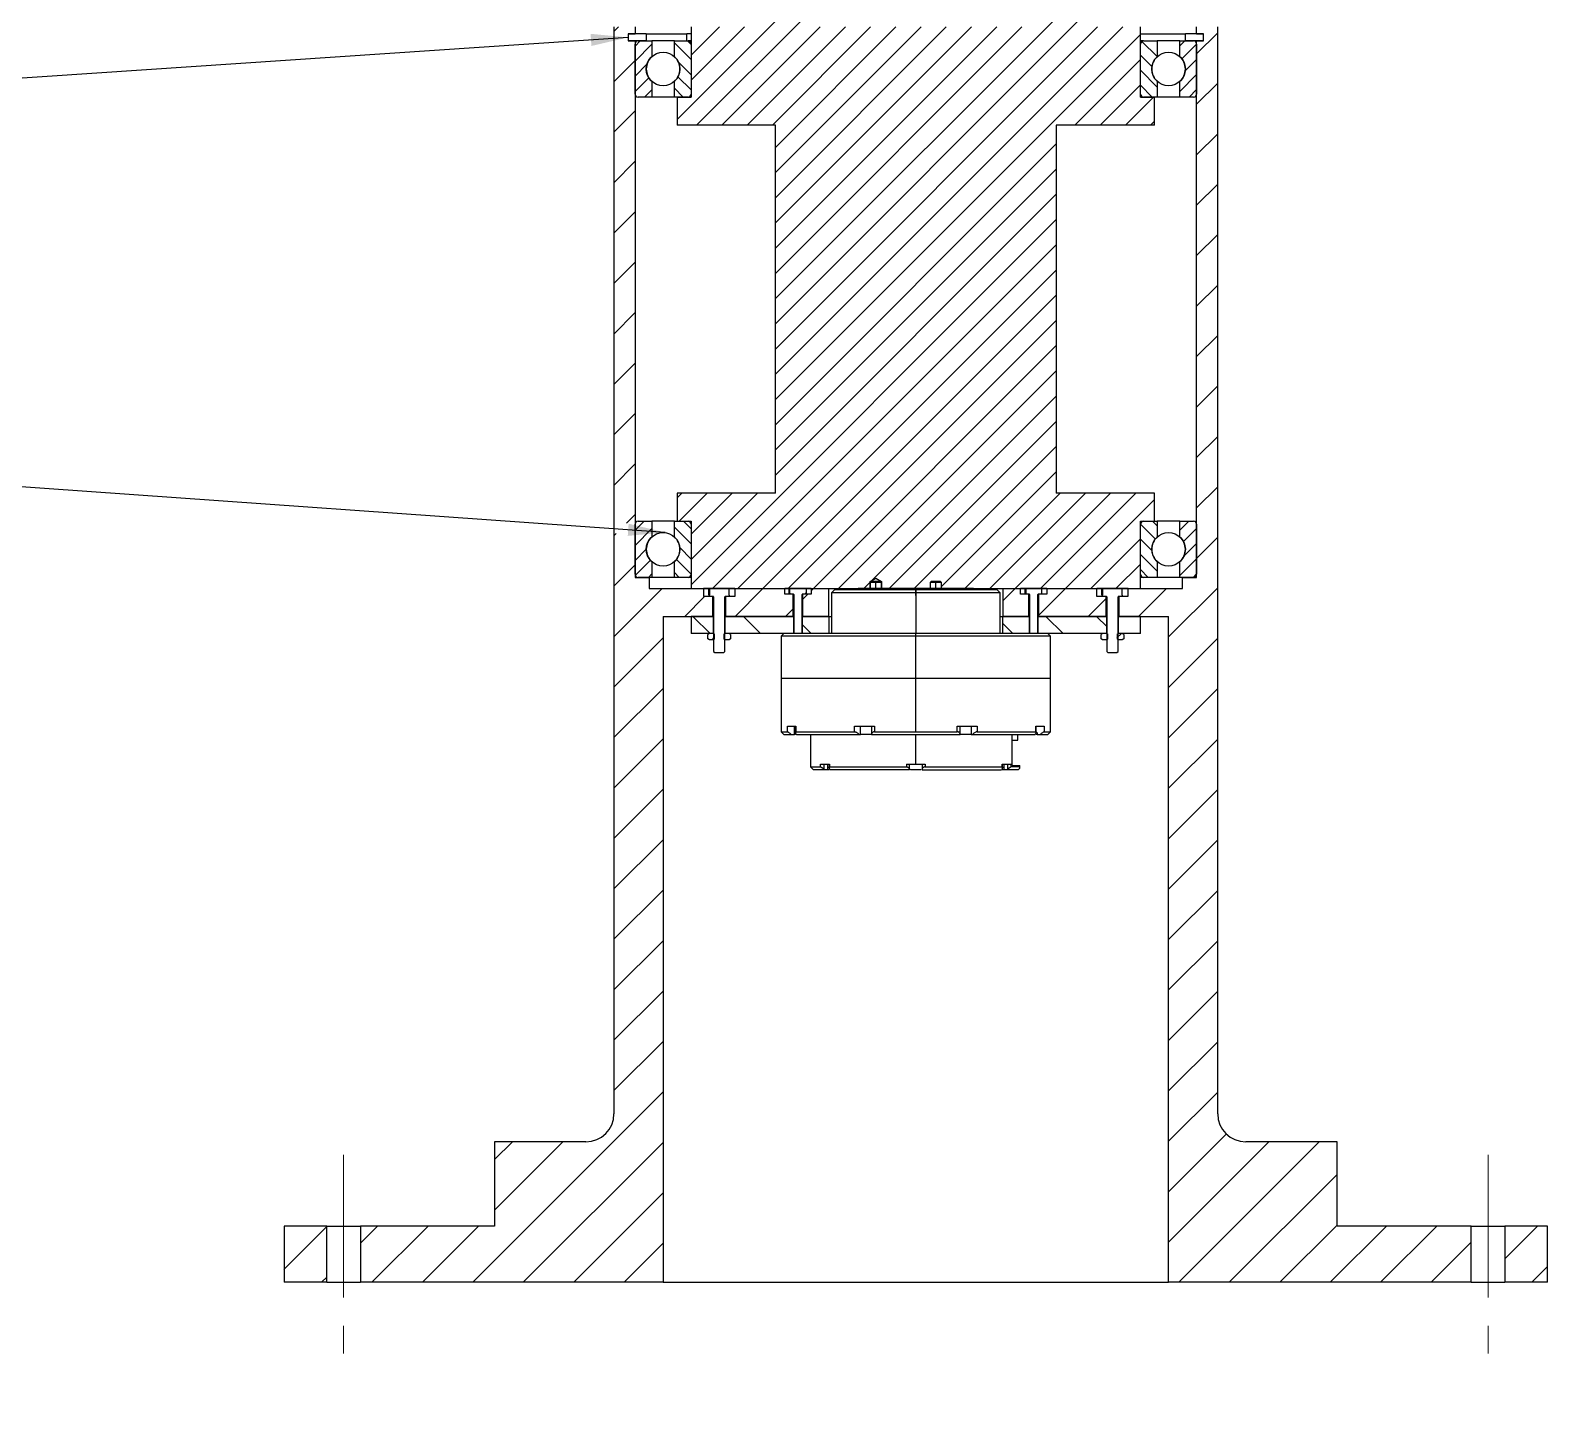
# Model space of a CAD drawing. Header units: millimetres. Extents: x 2 to 1187, y 2 to 839.
# Drawn here: x 545.1 to 680.1, y 603.4 to 725.6 of the extents above; entities that cross this region are included whole.
import ezdxf

# ---------------------------------------------------------------- set-up
doc = ezdxf.new("R2010")
doc.units = ezdxf.units.MM
doc.linetypes.add('CENTERX2', pattern=[20.32, 12.7, -2.54, 2.54, -2.54])
doc.dimstyles.new('SLDDIMSTYLE0', dxfattribs={"dimtxt": 0.18, "dimasz": 3.302, "dimexe": 0, "dimexo": 0.0625, "dimgap": 0, "dimtad": 0, "dimtih": 1, "dimtoh": 1, "dimdec": 0, "dimrnd": 1e-09, "dimzin": 0, "dimdsep": 46, "dimtxsty": 'Standard', "dimsah": 1, "dimcen": 0.09, "dimadec": 0, "dimazin": 0, "dimtfac": 3.302, "dimtdec": 0, "dimtofl": 0, "dimtmove": 0, "dimatfit": 3, "dimfxl": 1, "dimfrac": 2, "dimtolj": 1, "dimtzin": 0, "dimarcsym": 0})

# ---------------------------------------------------------------- blocks, each defined once
blk = doc.blocks.new('SW_HATCH_0')
at = {"color": 0, "linetype": 'Continuous', "lineweight": 18}
for p, q in [((-59.45, 111.18), (-70.7, 99.93)), ((-34.45, 111.48), (-61.95, 83.98)), ((-75.92, 108.17), (-76.32, 107.77)), ((-64.7, 108.17), (-69.45, 103.42)), ((-66.94, 108.17), (-69.45, 105.67)), ((-59.45, 108.93), (-68.96, 99.42)), ((-57.96, 108.17), (-66.71, 99.42)), ((-55.72, 108.17), (-64.47, 99.42)), ((-53.47, 108.17), (-62.22, 99.42)), ((-34.45, 109.24), (-61.95, 81.74)), ((-31.02, 108.17), (-61.95, 77.25)), ((-33.27, 108.17), (-61.95, 79.49)), ((-40, 108.17), (-61.95, 86.23)), ((-42.25, 108.17), (-61.95, 88.47)), ((-44.49, 108.17), (-61.95, 90.72)), ((-46.74, 108.17), (-61.95, 92.96)), ((-48.98, 108.17), (-61.95, 95.21)), ((-51.23, 108.17), (-61.95, 97.45)), ((-29.45, 107.5), (-61.95, 75)), ((-22.57, 107.64), (-24.45, 105.77)), ((-74.45, 105.16), (-76.32, 103.28)), ((-29.45, 105.26), (-35.28, 99.42)), ((-29.45, 103.01), (-33.04, 99.42)), ((-22.57, 103.15), (-24.45, 101.28)), ((-28.29, 101.92), (-30.79, 99.42)), ((-74.45, 100.67), (-76.32, 98.79)), ((-28.2, 99.77), (-28.55, 99.42)), ((-22.57, 98.66), (-24.45, 96.79)), ((-36.95, 97.76), (-61.95, 72.76)), ((-74.45, 96.18), (-76.32, 94.3)), ((-36.95, 95.51), (-61.95, 70.51)), ((-36.95, 93.27), (-61.95, 68.27)), ((-22.57, 94.17), (-24.45, 92.3)), ((-74.45, 91.69), (-76.32, 89.81)), ((-36.95, 91.02), (-69.45, 58.52)), ((-22.57, 89.68), (-24.45, 87.81)), ((-36.95, 88.78), (-67.55, 58.17)), ((-74.45, 87.2), (-76.32, 85.32)), ((-36.95, 86.53), (-65.3, 58.17)), ((-22.57, 85.19), (-24.45, 83.32)), ((-36.95, 84.29), (-63.06, 58.17)), ((-74.45, 82.71), (-76.32, 80.83)), ((-36.95, 82.04), (-60.81, 58.17)), ((-36.95, 79.8), (-58.57, 58.17)), ((-22.57, 80.7), (-24.45, 78.82)), ((-74.45, 78.22), (-76.32, 76.34)), ((-36.95, 77.55), (-56.32, 58.17)), ((-22.57, 76.21), (-24.45, 74.33)), ((-36.95, 75.31), (-53.37, 58.88)), ((-74.45, 73.73), (-76.32, 71.85)), ((-36.95, 73.06), (-51.83, 58.17)), ((-22.57, 71.72), (-24.45, 69.84)), ((-36.95, 70.82), (-49.59, 58.17)), ((-74.45, 69.24), (-76.32, 67.36)), ((-36.95, 68.57), (-47.17, 58.35)), ((-70.28, 66.67), (-70.7, 66.25)), ((-68.03, 66.67), (-70.53, 64.17)), ((-63.54, 66.67), (-69.45, 60.77)), ((-65.79, 66.67), (-69.45, 63.01)), ((-36.6, 66.67), (-45.1, 58.17)), ((-34.35, 66.67), (-42.85, 58.17)), ((-32.11, 66.67), (-40.61, 58.17)), ((-29.86, 66.67), (-38.36, 58.17)), ((-22.57, 67.23), (-24.45, 65.35)), ((-28.2, 66.09), (-36.12, 58.17)), ((-74.45, 64.75), (-75.2, 63.99)), ((-76.12, 63.07), (-76.32, 62.87)), ((-29.45, 62.6), (-33.87, 58.17)), ((-22.57, 62.74), (-24.45, 60.86)), ((-74.45, 60.26), (-76.32, 58.38)), ((-29.45, 60.35), (-31.63, 58.17)), ((-72.04, 58.17), (-76.32, 53.89)), ((-63.06, 58.17), (-65.56, 55.67)), ((-58.57, 58.17), (-58.78, 57.96)), ((-53.51, 58.74), (-54.08, 58.17)), ((-40.61, 58.17), (-41.7, 57.08)), ((-36.12, 58.17), (-38.52, 55.77)), ((-27.14, 58.17), (-29.64, 55.67)), ((-22.57, 58.25), (-26.95, 53.87)), ((-68.25, 57.47), (-70.05, 55.67)), ((-59.07, 57.67), (-59.52, 57.22)), ((-32.51, 57.29), (-34.13, 55.67)), ((-69.26, 55.67), (-67.76, 54.17)), ((-64.77, 55.67), (-63.27, 54.17)), ((-60.37, 56.37), (-61.07, 55.67)), ((-37.83, 55.67), (-36.33, 54.17)), ((-33.34, 55.67), (-32.45, 54.79)), ((-59.57, 54.97), (-58.78, 54.17)), ((-41.7, 55.06), (-40.82, 54.17)), ((-31.14, 54.17), (-31.54, 53.78)), ((-71.95, 53.78), (-76.32, 49.4)), ((-67.36, 53.87), (-67.61, 53.62)), ((-22.57, 53.76), (-26.95, 49.38)), ((-71.95, 49.29), (-76.32, 44.91)), ((-22.57, 49.27), (-26.95, 44.89)), ((-71.95, 44.8), (-76.32, 40.42)), ((-22.57, 44.78), (-26.95, 40.4)), ((-71.95, 40.31), (-76.32, 35.93)), ((-22.57, 40.29), (-26.95, 35.91)), ((-71.95, 35.82), (-76.32, 31.44)), ((-22.57, 35.8), (-26.95, 31.42)), ((-71.95, 31.32), (-76.32, 26.95)), ((-22.57, 31.31), (-26.95, 26.93)), ((-71.95, 26.83), (-76.32, 22.46)), ((-22.57, 26.82), (-26.95, 22.44)), ((-71.95, 22.34), (-76.32, 17.97)), ((-22.57, 22.33), (-26.95, 17.95)), ((-71.95, 17.85), (-76.32, 13.48)), ((-22.57, 17.84), (-26.95, 13.46)), ((-71.95, 13.36), (-88.89, -3.58)), ((-22.57, 13.35), (-26.95, 8.97)), ((-21.81, 9.62), (-26.95, 4.48)), ((-80.88, 8.92), (-86.95, 2.85)), ((-85.37, 8.92), (-86.95, 7.34)), ((-71.95, 8.87), (-84.4, -3.58)), ((-18.02, 8.92), (-26.95, -0.01)), ((-13.53, 8.92), (-26.03, -3.58)), ((-11.95, 6.01), (-21.54, -3.58)), ((-71.95, 4.38), (-79.91, -3.58)), ((-101.9, 1.38), (-105.7, -2.43)), ((-97.36, 1.42), (-98.9, -0.11)), ((-92.87, 1.42), (-97.87, -3.58)), ((-88.38, 1.42), (-93.38, -3.58)), ((-11.95, 1.52), (-17.05, -3.58)), ((-7.56, 1.42), (-12.56, -3.58)), ((-3.07, 1.42), (-8.07, -3.58)), ((5.91, 1.42), (3, -1.49)), ((0, 0), (-3.58, -3.58)), ((-71.95, -0.11), (-75.42, -3.58)), ((6.8, -2.18), (5.4, -3.58)), ((-101.9, -3.11), (-102.36, -3.58))]:
    blk.add_line(p, q, dxfattribs=at)

msp = doc.modelspace()

# ---------------------------------------------------------------- hatches: boundary and pattern name
h = msp.add_hatch()
h.set_pattern_fill('ANSI31', color=256, scale=0.3)
h.paths.add_polyline_path([(600.3858, 723.2245), (600.3858, 724.6149), (599.1608, 724.6149, 0.41421356), (598.8858, 724.3399), (598.8858, 719.8899, 0.41421356), (599.1608, 719.6149), (600.3858, 719.6149), (600.3858, 721.0053, -0.44496628)])
h.paths.add_polyline_path([(648.8858, 724.3399, 0.41421356), (648.6108, 724.6149), (647.8858, 724.6149), (647.3858, 724.6149), (647.3858, 723.2245, -0.44496628), (647.3858, 721.0053), (647.3858, 719.6149), (648.6108, 719.6149, 0.41421356), (648.8858, 719.8899)])
h.paths.add_polyline_path([(648.8858, 681.5899, 0.41421356), (648.6108, 681.8649), (647.3858, 681.8649), (647.3858, 680.4745, -0.44496628), (647.3858, 678.2553), (647.3858, 676.8649), (648.6108, 676.8649, 0.41421356), (648.8858, 677.1399)])
h.paths.add_polyline_path([(600.3858, 678.2553, -0.44496628), (600.3858, 680.4745), (600.3858, 681.8649), (599.1608, 681.8649, 0.41421356), (598.8858, 681.5899), (598.8858, 677.1399, 0.41421356), (599.1608, 676.8649), (600.1358, 676.8649), (600.3858, 676.8649)])
h.paths.add_polyline_path([(204.0979, 197.9237, 0.41421356), (203.8229, 198.1987), (203.0979, 198.1987), (202.5979, 198.1987), (202.5979, 196.8084, -0.21244211), (203.0916, 195.6987, -0.21244211), (202.5979, 194.5891), (202.5979, 193.1987), (203.8229, 193.1987, 0.41421356), (204.0979, 193.4737)])
h.paths.add_polyline_path([(155.5979, 198.1987), (154.3729, 198.1987, 0.41421356), (154.0979, 197.9237), (154.0979, 193.4737, 0.41421356), (154.3729, 193.1987), (155.5979, 193.1987), (155.5979, 194.5891, -0.21244211), (155.1041, 195.6987, -0.21244211), (155.5979, 196.8084)])
h.paths.add_polyline_path([(155.5979, 154.0584), (155.5979, 155.4487), (154.3729, 155.4487, 0.41421356), (154.0979, 155.1737), (154.0979, 150.7237, 0.41421356), (154.3729, 150.4487), (155.3479, 150.4487), (155.5979, 150.4487), (155.5979, 151.8391, -0.44496628)])
h.paths.add_polyline_path([(204.0979, 155.1737, 0.41421356), (203.8229, 155.4487), (202.5979, 155.4487), (202.5979, 154.0584, -0.21244211), (203.0916, 152.9487, -0.21244211), (202.5979, 151.8391), (202.5979, 150.4487), (203.8229, 150.4487, 0.41421356), (204.0979, 150.7237)])
h = msp.add_hatch()
h.set_pattern_fill('ANSI31', color=256, scale=0.3, angle=90)
h.paths.add_polyline_path([(159.0979, 197.9237, 0.41421356), (158.8229, 198.1987), (157.5979, 198.1987), (157.5979, 196.8084, -0.21244211), (158.0916, 195.6987, -0.21244211), (157.5979, 194.5891), (157.5979, 193.1987), (158.8229, 193.1987, 0.41421356), (159.0979, 193.4737)])
h.paths.add_polyline_path([(200.5979, 196.8084), (200.5979, 198.1987), (199.3729, 198.1987, 0.41421356), (199.0979, 197.9237), (199.0979, 193.4737, 0.41421356), (199.3729, 193.1987), (200.3479, 193.1987), (200.5979, 193.1987), (200.5979, 194.5891, -0.44496628)])
h.paths.add_polyline_path([(157.5979, 154.0584), (157.5979, 155.4487), (158.8229, 155.4487), (159.0979, 155.4487), (159.0979, 150.4487), (158.8229, 150.4487), (157.5979, 150.4487), (157.5979, 151.8391, 0.44496628)])
h.paths.add_polyline_path([(200.5979, 154.0584), (200.5979, 155.4487), (199.3729, 155.4487, 0.41421356), (199.0979, 155.1737), (199.0979, 150.7237, 0.41421356), (199.3729, 150.4487), (200.5979, 150.4487), (200.5979, 151.8391, -0.44496628)])
h.paths.add_polyline_path([(603.8858, 724.3399, 0.41421356), (603.6108, 724.6149), (602.3858, 724.6149), (602.3858, 723.2245, -0.44496628), (602.3858, 721.0053), (602.3858, 719.6149), (603.6108, 719.6149, 0.41421356), (603.8858, 719.8899)])
h.paths.add_polyline_path([(645.3858, 724.6149), (644.1608, 724.6149, 0.41421356), (643.8858, 724.3399), (643.8858, 719.8899, 0.41421356), (644.1608, 719.6149), (645.1358, 719.6149), (645.3858, 719.6149), (645.3858, 721.0053, -0.44496628), (645.3858, 723.2245)])
h.paths.add_polyline_path([(645.3858, 680.4745), (645.3858, 681.8649), (644.1608, 681.8649, 0.41421356), (643.8858, 681.5899), (643.8858, 677.1399, 0.41421356), (644.1608, 676.8649), (645.3858, 676.8649), (645.3858, 678.2553, -0.44496628)])
h.paths.add_polyline_path([(603.8858, 681.5899, 0.41421356), (603.6108, 681.8649), (602.6358, 681.8649), (602.3858, 681.8649), (602.3858, 680.4745, -0.44496628), (602.3858, 678.2553), (602.3858, 676.8649), (603.6108, 676.8649, 0.41421356), (603.8858, 677.1399)])

# ---------------------------------------------------------------- linework, layer by layer
at = {"color": 7, "linetype": 'Continuous', "lineweight": 25}
for p, q in [((597.0108, 725.8649), (597.0108, 629.1149)), ((598.8858, 725.8649), (598.8858, 725.2399)), ((603.8858, 725.8649), (603.8858, 719.6149)), ((643.8858, 719.6149), (643.8858, 725.8649)), ((648.8858, 725.2399), (648.8858, 725.8649)), ((650.7608, 629.1149), (650.7608, 725.8649)), ((598.2608, 725.2399), (598.2608, 724.6149)), ((599.8858, 725.2399), (598.2608, 725.2399)), ((598.2608, 725.2399), (598.8858, 725.2399)), ((599.8858, 724.6149), (598.2608, 724.6149)), ((598.2608, 724.6149), (598.8858, 724.6149)), ((598.8858, 724.6149), (598.8858, 676.8649)), ((598.8858, 719.8899), (598.8858, 724.3399)), ((599.1608, 724.6149), (600.3858, 724.6149)), ((599.8858, 725.2399), (599.8858, 724.6149)), ((599.8858, 725.2399), (603.4876, 725.2399)), ((600.3858, 724.6149), (600.3858, 723.2245)), ((602.3858, 724.6149), (600.3858, 724.6149)), ((602.3858, 723.2245), (602.3858, 724.6149)), ((602.3858, 724.6149), (603.6108, 724.6149)), ((603.4876, 724.6149), (603.4876, 725.2399)), ((603.8858, 725.2399), (603.4876, 725.2399)), ((603.8858, 724.6149), (603.6108, 724.6149)), ((603.8858, 724.3399), (603.8858, 719.8899)), ((643.8858, 725.2399), (647.8858, 725.2399)), ((644.1608, 724.6149), (643.8858, 724.6149)), ((643.8858, 719.8899), (643.8858, 724.3399)), ((644.1608, 724.6149), (645.3858, 724.6149)), ((647.3858, 724.6149), (645.3858, 724.6149)), ((645.3858, 724.6149), (645.3858, 723.2245)), ((647.3858, 723.2245), (647.3858, 724.6149)), ((647.3858, 724.6149), (648.6108, 724.6149)), ((647.8858, 724.6149), (647.8858, 725.2399)), ((649.5108, 725.2399), (647.8858, 725.2399)), ((649.5108, 724.6149), (647.8858, 724.6149)), ((648.8858, 725.2399), (649.5108, 725.2399)), ((648.8858, 676.8649), (648.8858, 724.6149)), ((648.8858, 724.6149), (649.5108, 724.6149)), ((648.8858, 724.3399), (648.8858, 719.8899)), ((649.5108, 724.6149), (649.5108, 725.2399)), ((647.3829, 723.2245), (647.3804, 723.2245)), ((647.3858, 723.2245), (647.3829, 723.2245)), ((600.3858, 721.0053), (600.3858, 719.6149)), ((602.3858, 719.6149), (602.3858, 721.0053)), ((645.3858, 721.0053), (645.3858, 719.6149)), ((647.3804, 721.0053), (647.3829, 721.0053)), ((647.3858, 721.0053), (647.3829, 721.0053)), ((647.3858, 719.6149), (647.3858, 721.0053)), ((600.3858, 719.6149), (599.1608, 719.6149)), ((602.3858, 719.6149), (600.3858, 719.6149)), ((603.6108, 719.6149), (602.3858, 719.6149)), ((602.6358, 719.6149), (602.6358, 717.1149)), ((602.6358, 719.6149), (603.8858, 719.6149)), ((643.8858, 719.6149), (645.1358, 719.6149)), ((645.3858, 719.6149), (644.1608, 719.6149)), ((645.1358, 717.1149), (645.1358, 719.6149)), ((647.3858, 719.6149), (645.3858, 719.6149)), ((648.6108, 719.6149), (647.3858, 719.6149)), ((611.3858, 717.1149), (602.6358, 717.1149)), ((611.3858, 684.3649), (611.3858, 717.1149)), ((645.1358, 717.1149), (636.3858, 717.1149)), ((636.3858, 717.1149), (636.3858, 684.3649)), ((602.6358, 684.3649), (602.6358, 681.8649)), ((611.3858, 684.3649), (602.6358, 684.3649)), ((645.1358, 684.3649), (636.3858, 684.3649)), ((645.1358, 681.8649), (645.1358, 684.3649)), ((598.8858, 677.1399), (598.8858, 681.5899)), ((599.1608, 681.8649), (600.3858, 681.8649)), ((600.3858, 681.8649), (600.3858, 680.4745)), ((602.3858, 681.8649), (600.3858, 681.8649)), ((602.3858, 680.4745), (602.3858, 681.8649)), ((602.3858, 681.8649), (603.6108, 681.8649)), ((602.6358, 681.8649), (603.8858, 681.8649)), ((603.8858, 681.8649), (603.8858, 675.8649)), ((603.8858, 681.5899), (603.8858, 677.1399)), ((643.8858, 681.8649), (645.1358, 681.8649)), ((643.8858, 675.8649), (643.8858, 681.8649)), ((643.8858, 677.1399), (643.8858, 681.5899)), ((644.1608, 681.8649), (645.3858, 681.8649)), ((647.3858, 681.8649), (645.3858, 681.8649)), ((645.3858, 681.8649), (645.3858, 680.4745)), ((647.3858, 680.4745), (647.3858, 681.8649)), ((647.3858, 681.8649), (648.6108, 681.8649)), ((648.8858, 681.5899), (648.8858, 677.1399)), ((600.3858, 678.2553), (600.3858, 676.8649)), ((602.3858, 676.8649), (602.3858, 678.2553)), ((645.3858, 678.2553), (645.3858, 676.8649)), ((647.3858, 676.8649), (647.3858, 678.2553)), ((598.8858, 676.8649), (600.1358, 676.8649)), ((600.3858, 676.8649), (599.1608, 676.8649)), ((600.1358, 676.8649), (600.1358, 675.8649)), ((602.3858, 676.8649), (600.3858, 676.8649)), ((603.6108, 676.8649), (602.3858, 676.8649)), ((603.8858, 676.8649), (603.6108, 676.8649)), ((619.8233, 676.4899), (620.3233, 676.7903)), ((620.3233, 676.7903), (620.8233, 676.4899)), ((644.1608, 676.8649), (643.8858, 676.8649)), ((645.3858, 676.8649), (644.1608, 676.8649)), ((647.3858, 676.8649), (645.3858, 676.8649)), ((648.6108, 676.8649), (647.3858, 676.8649)), ((647.6358, 675.8649), (647.6358, 676.8649)), ((647.6358, 676.8649), (648.8858, 676.8649)), ((600.1358, 675.8649), (604.9941, 675.8649)), ((603.8858, 675.8649), (618.717, 675.8649)), ((605.0004, 675.8587), (604.9941, 675.8649)), ((605.0004, 675.1649), (605.0004, 675.8587)), ((605.4878, 675.8587), (605.0004, 675.8587)), ((605.4565, 675.2649), (605.4565, 675.7868)), ((605.5044, 675.8612), (605.5108, 675.8649)), ((605.5044, 675.8612), (605.5044, 675.2649)), ((607.2608, 675.8649), (605.5108, 675.8649)), ((607.2608, 675.8649), (607.2671, 675.8612)), ((607.2671, 675.2649), (607.2671, 675.8612)), ((607.7711, 675.8587), (607.2671, 675.8587)), ((607.7774, 675.8649), (607.7711, 675.8587)), ((607.7711, 675.8587), (607.7711, 675.1649)), ((607.7774, 675.8649), (612.2106, 675.8649)), ((612.2169, 675.8587), (612.2106, 675.8649)), ((612.2169, 675.3649), (612.2169, 675.8587)), ((612.6874, 675.8587), (612.2169, 675.8587)), ((612.5949, 675.8035), (612.6273, 675.8239)), ((612.5949, 675.4649), (612.5949, 675.8035)), ((612.6273, 675.4649), (612.5949, 675.4649)), ((612.6273, 675.8239), (612.6983, 675.8649)), ((612.6273, 675.8239), (612.6273, 675.4649)), ((612.6983, 675.4649), (612.6273, 675.4649)), ((614.0733, 675.8649), (612.6983, 675.8649)), ((612.6983, 675.3649), (612.6983, 675.4649)), ((614.0733, 675.8649), (614.1443, 675.8239)), ((614.1443, 675.4649), (614.0733, 675.4649)), ((614.0733, 675.4649), (614.0733, 675.3649)), ((614.5546, 675.8587), (614.0841, 675.8587)), ((614.1443, 675.4649), (614.1443, 675.8239)), ((614.5609, 675.8649), (614.5546, 675.8587)), ((614.5546, 675.8587), (614.5546, 675.3649)), ((614.5609, 675.8649), (616.1358, 675.8649)), ((616.1358, 673.3649), (616.1358, 675.8649)), ((616.6358, 675.7399), (616.3858, 675.4899)), ((616.3858, 675.4899), (616.3858, 671.8649)), ((618.7608, 675.8649), (618.6358, 675.7399)), ((619.8983, 676.4899), (619.8233, 676.4149)), ((619.8233, 675.8712), (619.8233, 676.4899)), ((619.8233, 676.4899), (619.8983, 676.4899)), ((619.8233, 676.4149), (619.8233, 675.8649)), ((620.3233, 676.4149), (620.3233, 676.4899)), ((620.3233, 675.8649), (620.3233, 676.4149)), ((620.8233, 676.4149), (620.7483, 676.4899)), ((620.7483, 676.4899), (620.8233, 676.4899)), ((620.8233, 676.4899), (620.8233, 675.8712)), ((620.8233, 675.8649), (620.8233, 676.4149)), ((623.8858, 675.7399), (623.8858, 675.8649)), ((623.8858, 675.7399), (623.8858, 675.4899)), ((623.8858, 675.2399), (623.8858, 675.7399)), ((623.8858, 675.4899), (623.8858, 671.8649)), ((625.242, 676.4899), (625.167, 676.4149)), ((625.167, 676.4149), (625.167, 675.8649)), ((625.667, 676.4149), (625.667, 676.4899)), ((625.667, 675.8649), (625.667, 676.4149)), ((626.167, 676.4149), (626.092, 676.4899)), ((626.167, 675.8649), (626.167, 676.4149)), ((629.1358, 675.7399), (629.0108, 675.8649)), ((629.0545, 675.8649), (643.8858, 675.8649)), ((631.3858, 675.4899), (631.1358, 675.7399)), ((631.3858, 671.8649), (631.3858, 675.4899)), ((631.6358, 675.8649), (631.6358, 673.3649)), ((631.6358, 675.8649), (633.2106, 675.8649)), ((633.2169, 675.8587), (633.2106, 675.8649)), ((633.6874, 675.8587), (633.2169, 675.8587)), ((633.2169, 675.3649), (633.2169, 675.8587)), ((633.6285, 675.8035), (633.6815, 675.8552)), ((633.6285, 675.4649), (633.6285, 675.8035)), ((633.6815, 675.4649), (633.6285, 675.4649)), ((633.6815, 675.8552), (633.6983, 675.8649)), ((633.6815, 675.8552), (633.6815, 675.4649)), ((633.6983, 675.4649), (633.6815, 675.4649)), ((635.0733, 675.8649), (633.6983, 675.8649)), ((633.6983, 675.3649), (633.6983, 675.4649)), ((635.0733, 675.8649), (635.0901, 675.8552)), ((635.0901, 675.4649), (635.0733, 675.4649)), ((635.0733, 675.4649), (635.0733, 675.3649)), ((635.5546, 675.8587), (635.0841, 675.8587)), ((635.0901, 675.4649), (635.0901, 675.8552)), ((635.5609, 675.8649), (635.5546, 675.8587)), ((635.5546, 675.8587), (635.5546, 675.3649)), ((635.5609, 675.8649), (639.9941, 675.8649)), ((640.0004, 675.8587), (639.9941, 675.8649)), ((640.0004, 675.1649), (640.0004, 675.8587)), ((640.4878, 675.8587), (640.0004, 675.8587)), ((640.4565, 675.2649), (640.4565, 675.7868)), ((640.5044, 675.8612), (640.5108, 675.8649)), ((640.5044, 675.8612), (640.5044, 675.2649)), ((642.2608, 675.8649), (640.5108, 675.8649)), ((642.2608, 675.8649), (642.2671, 675.8612)), ((642.2671, 675.2649), (642.2671, 675.8612)), ((642.7711, 675.8587), (642.2671, 675.8587)), ((642.7774, 675.8649), (642.7711, 675.8587)), ((642.7711, 675.8587), (642.7711, 675.1649)), ((642.7774, 675.8649), (647.6358, 675.8649)), ((605.8233, 675.1649), (605.0004, 675.1649)), ((605.5044, 675.2649), (605.4565, 675.2649)), ((605.5108, 675.2649), (605.5044, 675.2649)), ((605.5108, 675.1649), (605.5108, 675.2649)), ((605.8358, 675.1649), (605.5108, 675.1649)), ((605.8233, 673.3649), (605.8233, 675.1649)), ((605.8858, 675.1149), (605.8858, 670.2624)), ((606.8858, 670.2624), (606.8858, 675.1149)), ((607.2608, 675.1649), (606.9358, 675.1649)), ((606.9483, 675.1649), (606.9483, 673.3649)), ((607.7711, 675.1649), (606.9483, 675.1649)), ((607.2671, 675.2649), (607.2608, 675.2649)), ((607.2608, 675.2649), (607.2608, 675.1649)), ((612.9608, 675.3649), (612.2169, 675.3649)), ((612.9858, 675.3649), (612.6983, 675.3649)), ((612.9608, 673.3649), (612.9608, 675.3649)), ((613.0108, 675.3399), (613.0108, 671.8649)), ((613.7608, 671.8649), (613.7608, 675.3399)), ((614.0733, 675.3649), (613.7858, 675.3649)), ((613.8108, 675.3649), (613.8108, 673.3649)), ((614.5546, 675.3649), (613.8108, 675.3649)), ((633.9608, 675.3649), (633.2169, 675.3649)), ((633.9858, 675.3649), (633.6983, 675.3649)), ((633.9608, 673.3649), (633.9608, 675.3649)), ((634.0108, 675.3399), (634.0108, 671.8649)), ((634.7608, 671.8649), (634.7608, 675.3399)), ((635.0733, 675.3649), (634.7858, 675.3649)), ((634.8108, 675.3649), (634.8108, 673.3649)), ((635.5546, 675.3649), (634.8108, 675.3649)), ((640.8233, 675.1649), (640.0004, 675.1649)), ((640.5044, 675.2649), (640.4565, 675.2649)), ((640.5108, 675.2649), (640.5044, 675.2649)), ((640.5108, 675.1649), (640.5108, 675.2649)), ((640.8358, 675.1649), (640.5108, 675.1649)), ((640.8233, 673.3649), (640.8233, 675.1649)), ((640.8858, 675.1149), (640.8858, 670.2624)), ((641.8858, 670.2624), (641.8858, 675.1149)), ((642.2608, 675.1649), (641.9358, 675.1649)), ((641.9483, 675.1649), (641.9483, 673.3649)), ((642.7711, 675.1649), (641.9483, 675.1649)), ((642.2671, 675.2649), (642.2608, 675.2649)), ((642.2608, 675.2649), (642.2608, 675.1649)), ((601.3858, 673.3649), (601.3858, 614.1149)), ((601.3858, 673.3649), (605.8233, 673.3649)), ((603.8858, 673.3649), (603.8858, 671.8649)), ((605.8858, 673.3649), (603.8858, 673.3649)), ((605.8858, 671.8712), (605.8858, 673.3649)), ((606.8858, 673.3649), (606.8858, 671.8712)), ((613.0045, 673.3649), (606.8858, 673.3649)), ((606.9483, 673.3649), (612.9608, 673.3649)), ((613.0108, 673.3587), (613.0045, 673.3649)), ((613.0108, 673.3649), (613.0045, 673.3649)), ((613.0108, 671.8649), (613.0108, 673.3587)), ((613.767, 673.3649), (613.7608, 673.3587)), ((613.767, 673.3649), (613.7608, 673.3649)), ((613.7608, 673.3587), (613.7608, 671.8649)), ((616.1358, 673.3649), (613.767, 673.3649)), ((613.8108, 673.3649), (616.1358, 673.3649)), ((616.1358, 673.3649), (616.1358, 671.8649)), ((616.1358, 673.3649), (616.3858, 673.3649)), ((631.3858, 673.3649), (631.6358, 673.3649)), ((631.6358, 671.8649), (631.6358, 673.3649)), ((634.0045, 673.3649), (631.6358, 673.3649)), ((631.6358, 673.3649), (633.9608, 673.3649)), ((634.0108, 673.3587), (634.0045, 673.3649)), ((634.0108, 673.3649), (634.0045, 673.3649)), ((634.0108, 671.8649), (634.0108, 673.3587)), ((634.767, 673.3649), (634.7608, 673.3587)), ((634.767, 673.3649), (634.7608, 673.3649)), ((634.7608, 673.3587), (634.7608, 671.8649)), ((640.8858, 673.3649), (634.767, 673.3649)), ((634.8108, 673.3649), (640.8233, 673.3649)), ((640.8858, 671.8712), (640.8858, 673.3649)), ((641.8858, 673.3649), (641.8858, 671.8712)), ((643.8858, 673.3649), (641.8858, 673.3649)), ((641.9483, 673.3649), (646.3858, 673.3649)), ((643.8858, 671.8649), (643.8858, 673.3649)), ((646.3858, 614.1149), (646.3858, 673.3649)), ((605.8795, 671.8649), (603.8858, 671.8649)), ((605.5108, 671.8649), (605.3754, 671.7868)), ((605.3754, 671.3931), (605.3754, 671.7868)), ((605.5108, 671.3149), (605.3754, 671.3931)), ((605.8858, 671.8649), (605.5108, 671.8649)), ((605.8795, 671.8649), (605.8858, 671.8712)), ((605.8858, 671.8649), (605.8858, 671.8586)), ((605.8858, 671.8586), (605.9733, 671.7973)), ((605.9733, 671.3762), (605.8858, 671.3149)), ((605.9733, 671.3762), (605.9733, 671.7973)), ((606.7983, 671.7973), (606.8858, 671.8586)), ((606.7983, 671.7973), (606.7983, 671.3762)), ((606.8858, 671.3149), (606.7983, 671.3762)), ((606.8858, 671.8712), (606.892, 671.8649)), ((606.8858, 671.8586), (606.8858, 671.8649)), ((607.2608, 671.8649), (606.8858, 671.8649)), ((612.092, 671.8649), (606.892, 671.8649)), ((607.3961, 671.7868), (607.2608, 671.8649)), ((607.3961, 671.3931), (607.2608, 671.3149)), ((607.3961, 671.7868), (607.3961, 671.3931)), ((612.1358, 671.8649), (611.8858, 671.6149)), ((611.8858, 671.6149), (611.8858, 667.8649)), ((623.8858, 671.6149), (623.8858, 671.8649)), ((623.8858, 667.8649), (623.8858, 671.6149)), ((635.8858, 671.6149), (635.6358, 671.8649)), ((640.8795, 671.8649), (635.6795, 671.8649)), ((635.8858, 667.8649), (635.8858, 671.6149)), ((640.5108, 671.8649), (640.3754, 671.7868)), ((640.3754, 671.3931), (640.3754, 671.7868)), ((640.5108, 671.3149), (640.3754, 671.3931)), ((640.8858, 671.8649), (640.5108, 671.8649)), ((640.8795, 671.8649), (640.8858, 671.8712)), ((640.8858, 671.8649), (640.8858, 671.8586)), ((640.8858, 671.8586), (640.9733, 671.7973)), ((640.9733, 671.3762), (640.8858, 671.3149)), ((640.9733, 671.3762), (640.9733, 671.7973)), ((641.7983, 671.7973), (641.8858, 671.8586)), ((641.7983, 671.7973), (641.7983, 671.3762)), ((641.8858, 671.3149), (641.7983, 671.3762)), ((641.8858, 671.8712), (641.892, 671.8649)), ((641.8858, 671.8586), (641.8858, 671.8649)), ((642.2608, 671.8649), (641.8858, 671.8649)), ((643.8858, 671.8649), (641.892, 671.8649)), ((642.3961, 671.7868), (642.2608, 671.8649)), ((642.3961, 671.3931), (642.2608, 671.3149)), ((642.3961, 671.7868), (642.3961, 671.3931)), ((605.8858, 671.3149), (605.5108, 671.3149)), ((605.8858, 670.2624), (605.9833, 670.1649)), ((605.9833, 670.1649), (606.7883, 670.1649)), ((606.7883, 670.1649), (606.8858, 670.2624)), ((607.2608, 671.3149), (606.8858, 671.3149)), ((640.8858, 671.3149), (640.5108, 671.3149)), ((640.8858, 670.2624), (640.9833, 670.1649)), ((640.9833, 670.1649), (641.7883, 670.1649)), ((641.7883, 670.1649), (641.8858, 670.2624)), ((642.2608, 671.3149), (641.8858, 671.3149)), ((611.8858, 667.8649), (611.8858, 663.1149)), ((623.8858, 663.1149), (623.8858, 667.8649)), ((635.8858, 663.1149), (635.8858, 667.8649)), ((612.4658, 663.6149), (613.2044, 663.6149)), ((612.4658, 663.1149), (612.4658, 663.6149)), ((613.0777, 662.8649), (613.0777, 663.6149)), ((613.1641, 663.6149), (613.1641, 663.0709)), ((613.2044, 663.6149), (613.2044, 663.1149)), ((618.4169, 663.6149), (620.2, 663.6149)), ((618.4169, 663.1149), (618.4169, 663.6149)), ((618.9607, 662.8649), (618.9607, 663.6149)), ((619.9421, 663.6149), (619.9421, 662.8649)), ((620.2, 663.6149), (620.2, 663.1149)), ((627.5715, 663.6149), (629.3546, 663.6149)), ((627.5715, 663.1149), (627.5715, 663.6149)), ((627.8294, 662.8649), (627.8294, 663.6149)), ((628.8108, 663.6149), (628.8108, 662.8649)), ((629.3546, 663.6149), (629.3546, 663.1149)), ((634.5671, 663.6149), (635.3057, 663.6149)), ((634.5671, 663.1149), (634.5671, 663.6149)), ((634.6074, 663.0748), (634.6074, 663.6149)), ((635.3057, 663.6149), (635.3057, 663.1149)), ((611.8858, 663.1149), (612.1358, 662.8649)), ((613.1831, 662.8649), (613.0777, 662.8649)), ((614.5108, 662.8649), (614.5108, 659.9899)), ((623.8858, 660.2399), (623.8858, 662.8649)), ((627.8294, 662.8649), (627.8294, 662.8649)), ((632.4505, 660.1149), (632.4505, 662.8649)), ((632.9608, 662.3649), (632.9608, 662.8649)), ((634.6939, 662.8649), (634.5884, 662.8649)), ((634.6939, 663.0613), (634.6939, 662.8649)), ((635.6358, 662.8649), (635.8858, 663.1149)), ((614.5108, 659.9899), (614.7608, 659.7399)), ((615.3871, 660.2399), (616.209, 660.2399)), ((615.3871, 659.9899), (615.3871, 660.2399)), ((615.7387, 659.7399), (615.7223, 659.7399)), ((615.7387, 659.7399), (615.7387, 660.2399)), ((616.033, 659.7399), (615.7387, 659.7399)), ((616.033, 660.2399), (616.033, 659.7399)), ((616.1637, 660.2399), (616.1637, 659.9449)), ((616.209, 660.2399), (616.209, 659.9899)), ((623.0638, 660.2399), (623.0638, 659.9899)), ((623.0638, 660.2399), (623.8858, 660.2399)), ((623.3358, 659.7399), (623.3351, 659.7399)), ((623.3358, 659.7399), (623.3358, 660.2399)), ((623.8858, 660.2399), (624.7077, 660.2399)), ((624.4358, 660.2399), (624.4358, 659.7399)), ((624.4358, 659.7399), (624.4364, 659.7399)), ((624.7077, 660.2399), (624.7077, 659.9899)), ((631.5625, 660.2399), (632.3844, 660.2399)), ((631.5625, 659.9899), (631.5625, 660.2399)), ((631.7385, 659.7399), (631.586, 659.7399)), ((631.6078, 659.9449), (631.6078, 660.2399)), ((631.7385, 659.7399), (631.7385, 660.2399)), ((632.0328, 659.7399), (631.7385, 659.7399)), ((632.0328, 660.2399), (632.0328, 659.7399)), ((632.0492, 659.7399), (632.0328, 659.7399)), ((632.3844, 659.9899), (632.3844, 660.2399)), ((633.0108, 659.7399), (633.1358, 659.8649)), ((633.1358, 659.9899), (633.1358, 660.1149)), ((633.1358, 659.8649), (633.1358, 659.9899)), ((586.3858, 626.6149), (586.3858, 619.1149)), ((594.5108, 626.6149), (586.3858, 626.6149)), ((661.3858, 626.6149), (653.2608, 626.6149)), ((661.3858, 619.1149), (661.3858, 626.6149)), ((567.6358, 619.1149), (567.6358, 614.1149)), ((571.4377, 619.1149), (567.6358, 619.1149)), ((571.4377, 614.1149), (571.4377, 619.1149)), ((571.4377, 619.1149), (574.4377, 619.1149)), ((574.4377, 619.1149), (574.4377, 614.1149)), ((586.3858, 619.1149), (574.4377, 619.1149)), ((673.3338, 619.1149), (661.3858, 619.1149)), ((673.3338, 614.1149), (673.3338, 619.1149)), ((673.3338, 619.1149), (676.3338, 619.1149)), ((676.3338, 619.1149), (676.3338, 614.1149)), ((680.1358, 619.1149), (676.3338, 619.1149)), ((680.1358, 614.1149), (680.1358, 619.1149)), ((571.4377, 614.1149), (567.6358, 614.1149)), ((571.4377, 614.1149), (574.4377, 614.1149)), ((601.3858, 614.1149), (574.4377, 614.1149)), ((601.3858, 614.1149), (646.3858, 614.1149)), ((673.3338, 614.1149), (646.3858, 614.1149)), ((673.3338, 614.1149), (676.3338, 614.1149)), ((680.1358, 614.1149), (676.3338, 614.1149))]:
    msp.add_line(p, q, dxfattribs=at)
at = {"color": 7, "linetype": 'CENTERX2', "lineweight": 18}
for p, q in [((572.9377, 625.4649), (572.9377, 607.7649)), ((674.8338, 625.4649), (674.8338, 607.7649))]:
    msp.add_line(p, q, dxfattribs=at)
for centre in [(601.3858, 722.1149), (646.3858, 722.1149), (601.3858, 679.3649), (646.3858, 679.3649)]:
    msp.add_circle(centre, 1.4937)
at = {"color": 7, "linetype": 'Continuous', "lineweight": 25}
for centre, radius, start, end in [((599.1608, 724.3399), 0.275, 90, 180), ((603.6108, 724.3399), 0.275, 0, 90), ((644.1608, 724.3399), 0.275, 90, 180), ((648.6108, 724.3399), 0.275, 0, 90), ((601.3858, 722.1149), 1.4937, 132.025098, 227.974902), ((601.3858, 722.1149), 1.4937, 312.025098, 47.974902), ((646.3858, 722.1149), 1.4937, 132.025098, 227.974902), ((646.3858, 722.1149), 1.4937, 312.025098, 47.974902), ((599.1608, 719.8899), 0.275, 180, 270), ((603.6108, 719.8899), 0.275, 270, 0), ((644.1608, 719.8899), 0.275, 180, 270), ((648.6108, 719.8899), 0.275, 270, 0), ((599.1608, 681.5899), 0.275, 90, 180), ((603.6108, 681.5899), 0.275, 0, 90), ((644.1608, 681.5899), 0.275, 90, 180), ((648.6108, 681.5899), 0.275, 0, 90), ((601.3858, 679.3649), 1.4938, 132.025098, 227.974902), ((601.3858, 679.3649), 1.4937, 312.025098, 47.974902), ((646.3858, 679.3649), 1.4937, 132.025098, 227.974902), ((646.3858, 679.3649), 1.4937, 312.025098, 47.974902), ((599.1608, 677.1399), 0.275, 180, 270), ((603.6108, 677.1399), 0.275, 270, 0), ((644.1608, 677.1399), 0.275, 180, 270), ((648.6108, 677.1399), 0.275, 270, 0), ((605.8358, 675.1149), 0.05, 0, 90), ((606.9358, 675.1149), 0.05, 90, 180), ((612.9858, 675.3399), 0.025, 0, 90), ((613.7858, 675.3399), 0.025, 90, 180), ((633.9858, 675.3399), 0.025, 0, 90), ((634.7858, 675.3399), 0.025, 90, 180), ((640.8358, 675.1149), 0.05, 0, 90), ((641.9358, 675.1149), 0.05, 90, 180), ((594.5108, 629.1149), 2.5, 270, 0), ((653.2608, 629.1149), 2.5, 180, 270)]:
    msp.add_arc(centre, radius, start, end, dxfattribs=at)
for points, knots in [([(605.4565, 675.7868), (605.4604, 675.7959), (605.4761, 675.8325), (605.4922, 675.8489), (605.5044, 675.8612)], [0, 0, 0, 0, 0.24956534, 1, 1, 1, 1]), ([(640.4565, 675.7868), (640.4604, 675.7959), (640.4761, 675.8325), (640.4922, 675.8489), (640.5044, 675.8612)], [0, 0, 0, 0, 0.249565199, 1, 1, 1, 1]), ([(612.4658, 663.1149), (612.4732, 663.1138), (612.4883, 663.1115), (612.5359, 663.0892), (612.6108, 663.0406), (612.7131, 662.9594), (612.7803, 662.8984), (612.8173, 662.8649)], [0, 0, 0, 0, 0.11427172, 0.23366649, 0.49628185, 0.7227324, 1, 1, 1, 1]), ([(613.2044, 663.1149), (613.1956, 663.1137), (613.1776, 663.1113), (613.1608, 663.088), (613.1667, 663.0376), (613.2056, 662.9571), (613.2486, 662.8961), (613.2706, 662.8649)], [0, 0, 0, 0, 0.12097559, 0.24548264, 0.49642843, 0.74297747, 1, 1, 1, 1]), ([(618.4169, 663.1149), (618.4357, 663.1138), (618.4741, 663.1115), (618.5596, 663.0892), (618.6603, 663.0406), (618.7671, 662.9594), (618.8191, 662.8984), (618.8478, 662.8649)], [0, 0, 0, 0, 0.114271727, 0.233666498, 0.496281846, 0.722732416, 1, 1, 1, 1]), ([(619.9421, 662.8649), (619.9067, 662.8649), (619.8072, 662.8649), (619.5952, 662.8649), (619.3534, 662.8649), (619.1454, 662.8649), (618.9969, 662.8649), (618.9728, 662.8649), (618.9607, 662.8649)], [0, 0, 0, 0, 0.099460726, 0.27956858, 0.459676435, 0.63978429, 0.819892145, 1, 1, 1, 1]), ([(620.2, 663.1149), (620.1796, 663.1137), (620.1384, 663.1113), (620.0658, 663.088), (619.9978, 663.0376), (619.9512, 662.9571), (619.9452, 662.8961), (619.9421, 662.8649)], [0, 0, 0, 0, 0.12097559, 0.24548264, 0.49642843, 0.74297747, 1, 1, 1, 1]), ([(627.8294, 662.8649), (627.8259, 662.8985), (627.8195, 662.9596), (627.7709, 663.0405), (627.7034, 663.0893), (627.6302, 663.1116), (627.5909, 663.1138), (627.5715, 663.1149)], [0, 0, 0, 0, 0.27720614, 0.50370635, 0.76629571, 0.88490417, 1, 1, 1, 1]), ([(628.8108, 662.8649), (628.8055, 662.8649), (628.7949, 662.8649), (628.7342, 662.8649), (628.6444, 662.8649), (628.5274, 662.8649), (628.3909, 662.8649), (628.2424, 662.8649), (628.0911, 662.8649), (627.9485, 662.8649), (627.8677, 662.8649), (627.8294, 662.8649)], [0, 0, 0, 0, 0.11238321, 0.22476642, 0.33714963, 0.44953283, 0.56191604, 0.67429925, 0.78668246, 0.89906567, 1, 1, 1, 1]), ([(629.3546, 663.1149), (629.3347, 663.1137), (629.2942, 663.1113), (629.2086, 663.088), (629.1064, 663.0376), (629.0017, 662.9571), (628.9501, 662.8961), (628.9237, 662.8649)], [0, 0, 0, 0, 0.12097559, 0.24548264, 0.49642843, 0.74297747, 1, 1, 1, 1]), ([(632.4505, 662.3649), (632.5212, 662.3649), (632.7261, 662.3649), (632.9117, 662.3649), (632.9444, 662.3649), (632.9608, 662.3649)], [0, 0, 0, 0, 0.20846981, 0.60423491, 1, 1, 1, 1]), ([(634.5009, 662.8649), (634.5299, 662.9069), (634.5727, 662.9687), (634.6029, 663.0373), (634.6059, 663.0626), (634.6074, 663.0748)], [0, 0, 0, 0, 0.52190092, 0.76946564, 1, 1, 1, 1]), ([(634.5671, 663.1149), (634.5786, 663.1129), (634.6026, 663.1089), (634.6058, 663.0864), (634.6074, 663.0748)], [0, 0, 0, 0, 0.48129496, 1, 1, 1, 1]), ([(635.3057, 663.1149), (635.2978, 663.1137), (635.2819, 663.1113), (635.2333, 663.088), (635.1568, 663.0376), (635.0553, 662.9571), (634.9884, 662.8961), (634.9542, 662.8649)], [0, 0, 0, 0, 0.12097559, 0.24548264, 0.49642843, 0.74297747, 1, 1, 1, 1]), ([(615.7223, 659.7399), (615.6958, 659.768), (615.6426, 659.8244), (615.5652, 659.8911), (615.5032, 659.937), (615.458, 659.9653), (615.4165, 659.9856), (615.3969, 659.9885), (615.3871, 659.9899)], [0, 0, 0, 0, 0.24870802, 0.49825422, 0.6279756, 0.74897971, 0.87463571, 1, 1, 1, 1]), ([(616.1855, 659.7399), (616.1789, 659.7399), (616.1246, 659.7399), (616.0758, 659.7399), (616.033, 659.7399)], [0, 0, 0, 0, 0.12229797, 1, 1, 1, 1]), ([(616.273, 659.7399), (616.2512, 659.7682), (616.2075, 659.8246), (616.1737, 659.8918), (616.1624, 659.9374), (616.1646, 659.9659), (616.1782, 659.9859), (616.1989, 659.9886), (616.209, 659.9899)], [0, 0, 0, 0, 0.24991179, 0.49900235, 0.63185983, 0.74967691, 0.87879175, 1, 1, 1, 1]), ([(623.0638, 659.9899), (623.0834, 659.9886), (623.1237, 659.9858), (623.1783, 659.9658), (623.226, 659.9372), (623.2768, 659.8915), (623.3207, 659.8244), (623.3303, 659.768), (623.3351, 659.7399)], [0, 0, 0, 0, 0.12153445, 0.25106174, 0.36885647, 0.50175168, 0.75129492, 1, 1, 1, 1]), ([(624.3483, 659.7399), (624.3259, 659.7399), (624.2673, 659.7399), (624.1, 659.7399), (623.8858, 659.7399), (623.6716, 659.7399), (623.5042, 659.7399), (623.4456, 659.7399), (623.4233, 659.7399)], [0, 0, 0, 0, 0.11791607, 0.30895804, 0.50000001, 0.69104198, 0.88208395, 1, 1, 1, 1]), ([(624.7077, 659.9899), (624.688, 659.9886), (624.6478, 659.986), (624.5929, 659.9656), (624.5453, 659.9372), (624.4948, 659.8914), (624.4509, 659.8246), (624.4413, 659.7682), (624.4364, 659.7399)], [0, 0, 0, 0, 0.12223773, 0.25038011, 0.37133231, 0.50105745, 0.75011816, 1, 1, 1, 1]), ([(631.5625, 659.9899), (631.5726, 659.9886), (631.5934, 659.9858), (631.6069, 659.9658), (631.6091, 659.9372), (631.5977, 659.8915), (631.5639, 659.8244), (631.5203, 659.768), (631.4985, 659.7399)], [0, 0, 0, 0, 0.12153445, 0.25106174, 0.36885647, 0.50175168, 0.75129492, 1, 1, 1, 1]), ([(632.3844, 659.9899), (632.375, 659.9886), (632.3555, 659.986), (632.3141, 659.9656), (632.2686, 659.9372), (632.2067, 659.8914), (632.1291, 659.8246), (632.0759, 659.7682), (632.0492, 659.7399)], [0, 0, 0, 0, 0.12223773, 0.25038011, 0.37133231, 0.50105745, 0.75011816, 1, 1, 1, 1])]:
    msp.add_open_spline(points, degree=3, knots=knots, dxfattribs=at)
for points in [[(623.8858, 675.4899), (623.3949, 675.4899), (622.4131, 675.4899), (620.9971, 675.4899), (619.6921, 675.4899), (618.5485, 675.4899), (617.6086, 675.4899), (616.9155, 675.4899), (616.4695, 675.4899), (616.4137, 675.4899), (616.3858, 675.4899)], [(623.8858, 675.7399), (623.4113, 675.7399), (622.4622, 675.7399), (621.0934, 675.7399), (619.8318, 675.7399), (618.7264, 675.7399), (617.8178, 675.7399), (617.1478, 675.7399), (616.7167, 675.7399), (616.6627, 675.7399), (616.6358, 675.7399)], [(623.8858, 675.8649), (623.5503, 675.8649), (622.8795, 675.8649), (621.9119, 675.8649), (621.0201, 675.8649), (620.2386, 675.8649), (619.5964, 675.8649), (619.1227, 675.8649), (618.818, 675.8649), (618.7798, 675.8649), (618.7608, 675.8649)], [(620.3233, 676.4149), (620.2577, 676.4149), (620.1267, 676.4149), (619.9614, 676.4149), (619.8458, 676.4149), (619.8308, 676.4149), (619.8233, 676.4149)], [(620.3233, 676.4899), (620.2676, 676.4899), (620.1562, 676.4899), (620.0157, 676.4899), (619.9174, 676.4899), (619.9046, 676.4899), (619.8983, 676.4899)], [(620.7483, 676.4899), (620.7419, 676.4899), (620.7291, 676.4899), (620.6308, 676.4899), (620.4903, 676.4899), (620.3789, 676.4899), (620.3233, 676.4899)], [(620.8233, 676.4149), (620.8157, 676.4149), (620.8007, 676.4149), (620.6851, 676.4149), (620.5198, 676.4149), (620.3888, 676.4149), (620.3233, 676.4149)], [(629.0108, 675.8649), (628.9917, 675.8649), (628.9535, 675.8649), (628.6488, 675.8649), (628.1751, 675.8649), (627.5329, 675.8649), (626.7515, 675.8649), (625.8596, 675.8649), (624.892, 675.8649), (624.2212, 675.8649), (623.8858, 675.8649)], [(631.1358, 675.7399), (631.1088, 675.7399), (631.0548, 675.7399), (630.6237, 675.7399), (629.9537, 675.7399), (629.0451, 675.7399), (627.9397, 675.7399), (626.6781, 675.7399), (625.3093, 675.7399), (624.3603, 675.7399), (623.8858, 675.7399)], [(631.3858, 675.4899), (631.3578, 675.4899), (631.302, 675.4899), (630.8561, 675.4899), (630.1629, 675.4899), (629.223, 675.4899), (628.0795, 675.4899), (626.7744, 675.4899), (625.3584, 675.4899), (624.3766, 675.4899), (623.8858, 675.4899)], [(625.667, 676.4149), (625.6015, 676.4149), (625.4705, 676.4149), (625.3052, 676.4149), (625.1896, 676.4149), (625.1745, 676.4149), (625.167, 676.4149)], [(625.667, 676.4899), (625.6113, 676.4899), (625.4999, 676.4899), (625.3595, 676.4899), (625.2612, 676.4899), (625.2484, 676.4899), (625.242, 676.4899)], [(626.092, 676.4899), (626.0856, 676.4899), (626.0728, 676.4899), (625.9746, 676.4899), (625.8341, 676.4899), (625.7227, 676.4899), (625.667, 676.4899)], [(626.167, 676.4149), (626.1595, 676.4149), (626.1445, 676.4149), (626.0288, 676.4149), (625.8636, 676.4149), (625.7325, 676.4149), (625.667, 676.4149)], [(623.8858, 671.6149), (623.3622, 671.6149), (622.315, 671.6149), (620.771, 671.6149), (619.2804, 671.6149), (617.8686, 671.6149), (616.5597, 671.6149), (615.3762, 671.6149), (614.3382, 671.6149), (613.4639, 671.6149), (612.7668, 671.6149), (612.264, 671.6149), (611.9452, 671.6149), (611.9056, 671.6149), (611.8858, 671.6149)], [(623.8858, 671.8649), (623.3731, 671.8649), (622.3477, 671.8649), (620.8359, 671.8649), (619.3764, 671.8649), (617.994, 671.8649), (616.7124, 671.8649), (615.5535, 671.8649), (614.5372, 671.8649), (613.681, 671.8649), (612.9985, 671.8649), (612.5061, 671.8649), (612.194, 671.8649), (612.1552, 671.8649), (612.1358, 671.8649)], [(635.6358, 671.8649), (635.6164, 671.8649), (635.5776, 671.8649), (635.2654, 671.8649), (634.773, 671.8649), (634.0905, 671.8649), (633.2344, 671.8649), (632.218, 671.8649), (631.0592, 671.8649), (629.7776, 671.8649), (628.3951, 671.8649), (626.9356, 671.8649), (625.4238, 671.8649), (624.3984, 671.8649), (623.8858, 671.8649)], [(635.8858, 671.6149), (635.8659, 671.6149), (635.8263, 671.6149), (635.5076, 671.6149), (635.0047, 671.6149), (634.3076, 671.6149), (633.4333, 671.6149), (632.3953, 671.6149), (631.2118, 671.6149), (629.9029, 671.6149), (628.4911, 671.6149), (627.0005, 671.6149), (625.4566, 671.6149), (624.4094, 671.6149), (623.8858, 671.6149)], [(623.8858, 667.8649), (623.3622, 667.8649), (622.315, 667.8649), (620.771, 667.8649), (619.2804, 667.8649), (617.8686, 667.8649), (616.5597, 667.8649), (615.3762, 667.8649), (614.3382, 667.8649), (613.4639, 667.8649), (612.7668, 667.8649), (612.264, 667.8649), (611.9452, 667.8649), (611.9056, 667.8649), (611.8858, 667.8649)], [(635.8858, 667.8649), (635.8659, 667.8649), (635.8263, 667.8649), (635.5075, 667.8649), (635.0047, 667.8649), (634.3076, 667.8649), (633.4333, 667.8649), (632.3953, 667.8649), (631.2118, 667.8649), (629.9029, 667.8649), (628.4911, 667.8649), (627.0005, 667.8649), (625.4566, 667.8649), (624.4094, 667.8649), (623.8858, 667.8649)], [(611.8858, 663.1149), (611.9104, 663.1149), (611.9596, 663.1149), (612.2971, 663.1149), (612.4658, 663.1149)], [(612.1358, 662.8649), (612.1648, 662.8649), (612.2228, 662.8649), (612.6192, 662.8649), (612.8173, 662.8649)], [(612.8173, 662.8649), (612.8412, 662.8649), (612.8889, 662.8649), (612.9579, 662.8649), (613.0227, 662.8649), (613.0593, 662.8649), (613.0777, 662.8649)], [(613.2044, 663.1149), (613.5139, 663.1149), (614.133, 663.1149), (615.3706, 663.1149), (616.7873, 663.1149), (617.8737, 663.1149), (618.4169, 663.1149)], [(613.2706, 662.8649), (613.5879, 662.8649), (614.2223, 662.8649), (615.5421, 662.8649), (617.0729, 662.8649), (618.2562, 662.8649), (618.8478, 662.8649)], [(618.8478, 662.8649), (618.8639, 662.8649), (618.8962, 662.8649), (618.9307, 662.8649), (618.9543, 662.8649), (618.9586, 662.8649), (618.9607, 662.8649)], [(619.9421, 662.8649), (620.5848, 662.8649), (621.8701, 662.8649), (623.8858, 662.8649), (625.9014, 662.8649), (627.1867, 662.8649), (627.8294, 662.8649)], [(620.2, 663.1149), (620.8029, 663.1149), (622.0089, 663.1149), (623.2601, 663.1149), (623.8858, 663.1149)], [(623.8858, 663.1149), (624.5114, 663.1149), (625.7627, 663.1149), (626.9686, 663.1149), (627.5715, 663.1149)], [(628.8108, 662.8649), (628.8129, 662.8649), (628.8172, 662.8649), (628.8408, 662.8649), (628.8753, 662.8649), (628.9076, 662.8649), (628.9237, 662.8649)], [(628.9237, 662.8649), (629.5154, 662.8649), (630.6986, 662.8649), (632.2294, 662.8649), (633.5492, 662.8649), (634.1837, 662.8649), (634.5009, 662.8649)], [(629.3546, 663.1149), (629.8978, 663.1149), (630.9842, 663.1149), (632.4009, 663.1149), (633.6385, 663.1149), (634.2576, 663.1149), (634.5671, 663.1149)], [(634.6939, 662.8649), (634.7122, 662.8649), (634.7489, 662.8649), (634.8136, 662.8649), (634.8826, 662.8649), (634.9303, 662.8649), (634.9542, 662.8649)], [(634.9542, 662.8649), (635.1524, 662.8649), (635.5487, 662.8649), (635.6067, 662.8649), (635.6358, 662.8649)], [(635.3057, 663.1149), (635.4744, 663.1149), (635.8119, 663.1149), (635.8611, 663.1149), (635.8858, 663.1149)], [(614.5108, 659.9899), (614.5214, 659.9899), (614.5426, 659.9899), (614.7169, 659.9899), (614.9847, 659.9899), (615.2529, 659.9899), (615.3871, 659.9899)], [(615.7223, 659.7399), (615.5754, 659.7399), (615.2815, 659.7399), (614.9873, 659.7399), (614.7958, 659.7399), (614.7724, 659.7399), (614.7608, 659.7399)], [(616.209, 659.9899), (616.4132, 659.9899), (616.8216, 659.9899), (617.5424, 659.9899), (618.3319, 659.9899), (619.1891, 659.9899), (620.1014, 659.9899), (621.0589, 659.9899), (622.0492, 659.9899), (622.7256, 659.9899), (623.0638, 659.9899)], [(623.3351, 659.7399), (622.9842, 659.7399), (622.2824, 659.7399), (621.2532, 659.7399), (620.2588, 659.7399), (619.3131, 659.7399), (618.4282, 659.7399), (617.6184, 659.7399), (616.8851, 659.7399), (616.4771, 659.7399), (616.273, 659.7399)], [(624.4364, 659.7399), (624.7873, 659.7399), (625.4891, 659.7399), (626.5183, 659.7399), (627.5128, 659.7399), (628.4584, 659.7399), (629.3433, 659.7399), (630.1532, 659.7399), (630.8864, 659.7399), (631.2945, 659.7399), (631.4985, 659.7399)], [(624.7077, 659.9899), (625.0459, 659.9899), (625.7224, 659.9899), (626.7127, 659.9899), (627.6702, 659.9899), (628.5825, 659.9899), (629.4396, 659.9899), (630.2291, 659.9899), (630.9499, 659.9899), (631.3583, 659.9899), (631.5625, 659.9899)], [(633.0108, 659.7399), (632.9991, 659.7399), (632.9757, 659.7399), (632.7842, 659.7399), (632.4901, 659.7399), (632.1961, 659.7399), (632.0492, 659.7399)], [(633.1358, 659.9899), (633.052, 659.9899), (632.8845, 659.9899), (632.5511, 659.9899), (632.3844, 659.9899)], [(632.4505, 660.1149), (632.6013, 660.1149), (632.9028, 660.1149), (633.0581, 660.1149), (633.1358, 660.1149)]]:
    msp.add_open_spline(points, degree=3, dxfattribs=at)

# ---------------------------------------------------------------- block references
at = {"color": 7, "linetype": 'Continuous', "lineweight": 18}
msp.add_blockref('SW_HATCH_0', (673.3338, 617.6913), dxfattribs=at)

# ---------------------------------------------------------------- leaders
at = {"color": 7, "linetype": 'Continuous', "lineweight": 0}
for points in [[(598.2608, 724.9274), (539.6675, 720.9814)], [(601.5723, 680.8643), (539.6675, 685.2331)]]:
    msp.add_leader(points, dimstyle='SLDDIMSTYLE0', dxfattribs=at)

doc.saveas('drawing.dxf')
